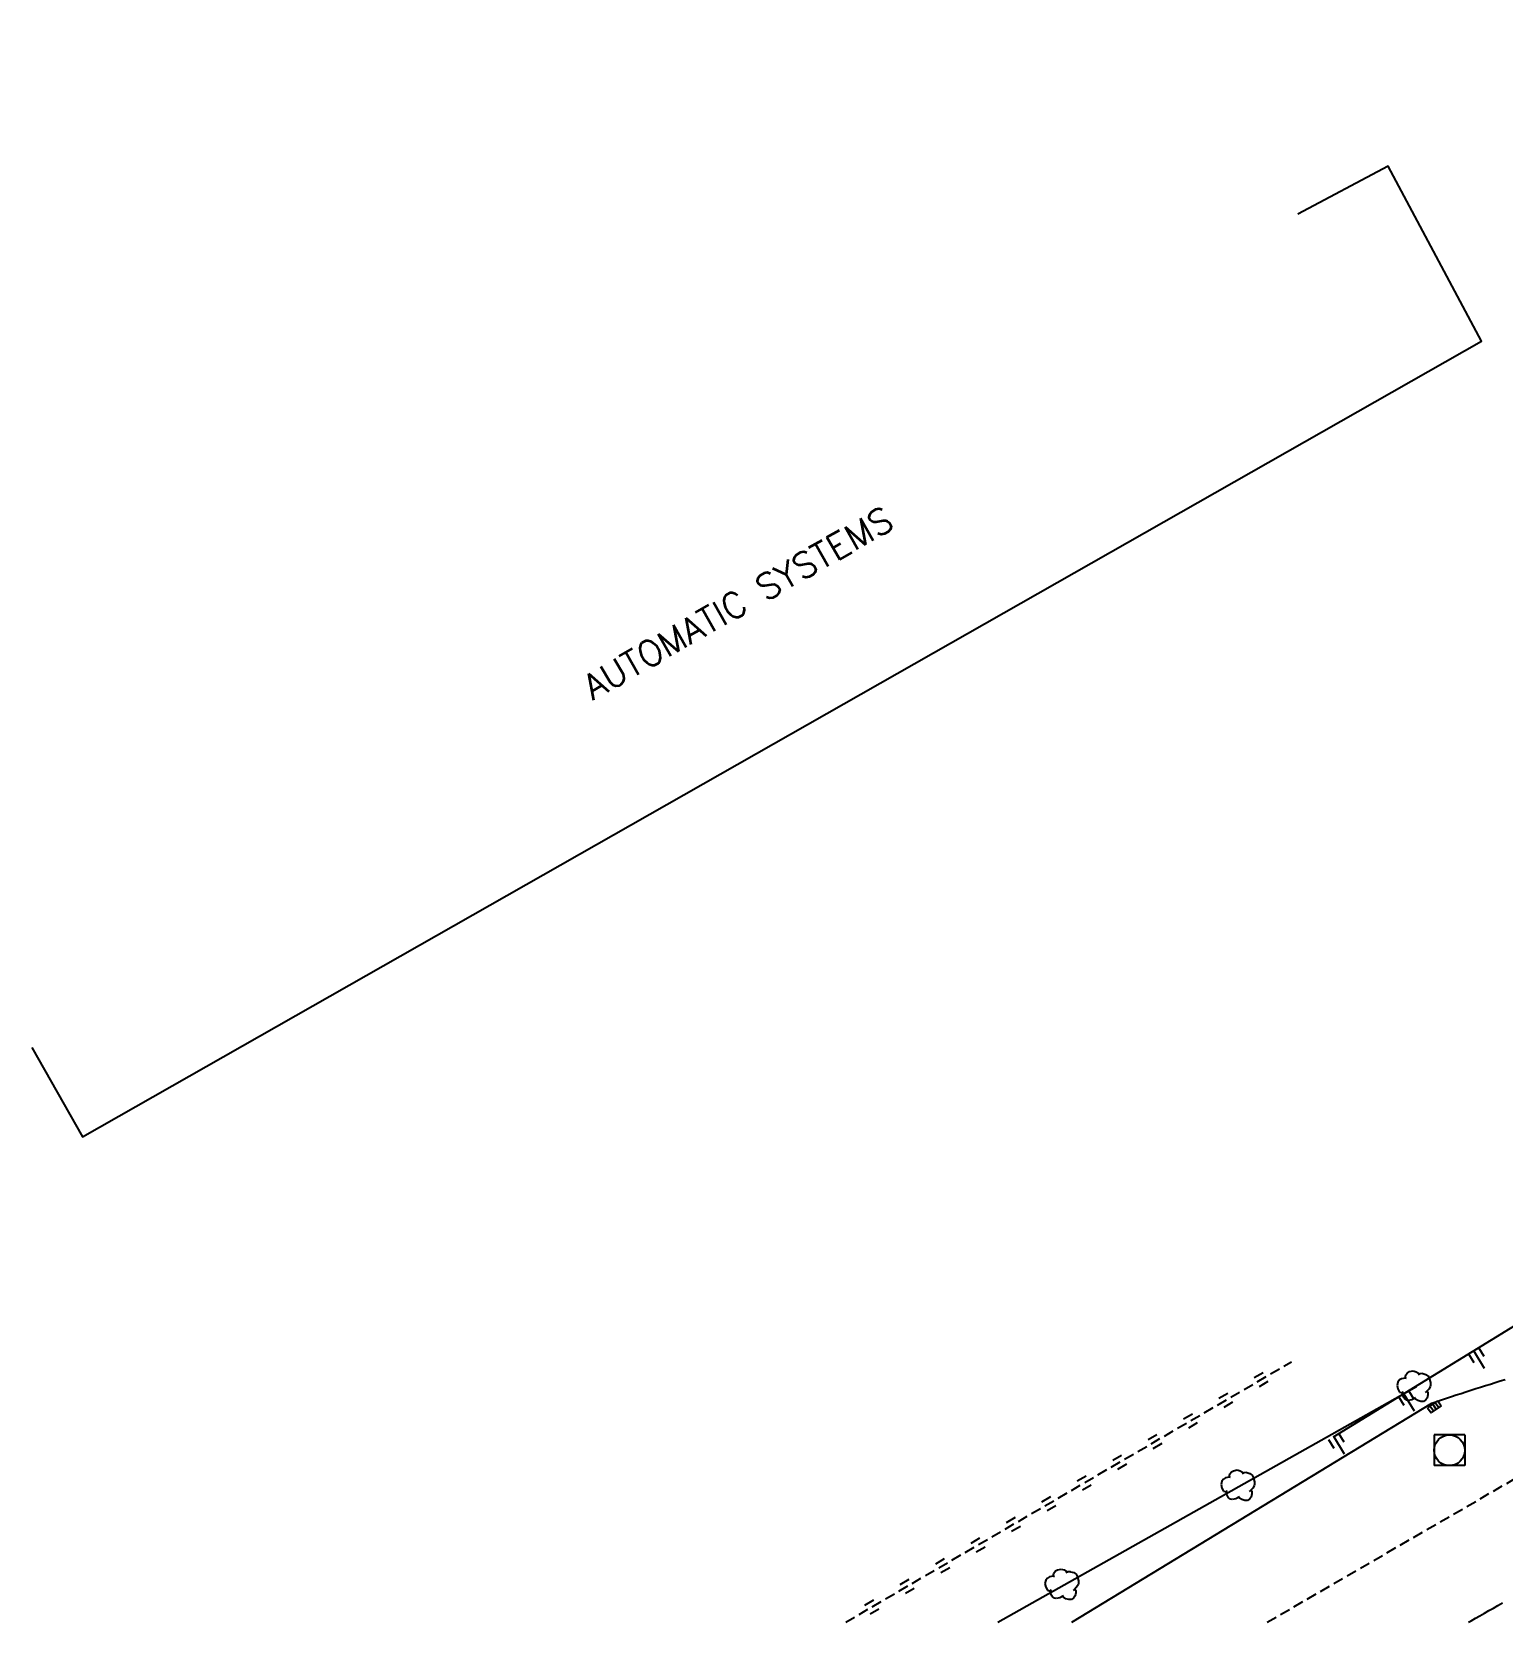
# Model space of a CAD drawing. Header units: millimetres. Extents: x 165003 to 166000, y 157999 to 158715.
# Drawn here: x 165455.9 to 165527.6, y 158000 to 158077.6 of the extents above; entities that cross this region are included whole.
import ezdxf
from ezdxf.enums import TextEntityAlignment as Align

# ---------------------------------------------------------------- set-up
doc = ezdxf.new("R2010")
doc.units = ezdxf.units.MM
doc.linetypes.add('DASHED', pattern=[0.75, 0.5, -0.25])
doc.layers.get('0').update_dxf_attribs({"linetype": 'CONTINUOUS'})
for name, color, linetype in [('W0001', 6, 'DASHED'), ('W0008', 7, 'CONTINUOUS'), ('W0100', 7, 'CONTINUOUS'), ('W0211', 2, 'CONTINUOUS'), ('W0220', 5, 'DASHED'), ('W0300', 7, 'CONTINUOUS'), ('W0302', 3, 'CONTINUOUS'), ('W0400', 7, 'CONTINUOUS'), ('W0420', 7, 'CONTINUOUS'), ('W0984', 7, 'CONTINUOUS')]:
    doc.layers.add(name, color=color, linetype=linetype)
doc.styles.get("Standard").update_dxf_attribs({"font": 'romans.shx', "width": 0.85})

# ---------------------------------------------------------------- blocks, each defined once
blk = doc.blocks.new('T420')
for p, q in [((0.75, 0.75), (-0.75, 0.75)), ((-0.75, 0.75), (-0.75, -0.75)), ((0.75, 0.75), (0.75, -0.75)), ((0.75, -0.75), (-0.75, -0.75))]:
    blk.add_line(p, q)
blk.add_ellipse((0, 0), major_axis=(-0.53, 0.53), ratio=1, start_param=3.926991, end_param=10.210176)
blk = doc.blocks.new('T400')
for p, q in [((-0.15, 0.3), (0.15, 0.3)), ((-0.15, -0.25), (-0.15, 0.3)), ((-0.15, 0.15), (0.15, 0.15)), ((-0.15, 0), (0.15, 0)), ((0.15, 0.3), (0.15, -0.25)), ((-0.15, -0.15), (0.15, -0.15)), ((-0.15, -0.25), (-0.15, -0.3)), ((-0.15, -0.3), (0.15, -0.3)), ((0.15, -0.3), (0.15, -0.25))]:
    blk.add_line(p, q)
blk = doc.blocks.new('t211o')
at = {"color": 0, "linetype": 'Continuous'}
for p, q in [((0, 1), (0, 0)), ((-0.289, 0.5), (-0.289, 0)), ((0.289, 0.5), (0.289, 0))]:
    blk.add_line(p, q, dxfattribs=at)
blk = doc.blocks.new('t220o')
at = {"color": 0, "linetype": 'Continuous'}
for p, q in [((-0.25, 0.25), (0.25, 0.25)), ((-0.25, -0.25), (0.25, -0.25))]:
    blk.add_line(p, q, dxfattribs=at)
blk = doc.blocks.new('T300')
for p, q in [((-0.171, 0.743), (-0.057, 0.8)), ((-0.057, 0.8), (0.057, 0.8)), ((0.057, 0.8), (0.229, 0.743)), ((-0.8, 0.514), (-0.857, 0.343)), ((-0.857, 0.343), (-0.857, 0.171)), ((-0.857, 0.171), (-0.743, 0.057)), ((-0.686, 0.629), (-0.8, 0.514)), ((-0.8, -0.057), (-0.743, 0.057)), ((-0.743, 0.057), (-0.686, 0.114)), ((-0.571, 0.686), (-0.686, 0.629)), ((-0.457, 0.686), (-0.571, 0.686)), ((-0.286, 0.629), (-0.457, 0.686)), ((-0.286, 0.629), (-0.171, 0.743)), ((-0.229, 0.571), (-0.286, 0.629)), ((0.229, 0.743), (0.343, 0.629)), ((0.343, 0.629), (0.4, 0.514)), ((0.457, 0.457), (0.343, 0.457)), ((0.4, 0.514), (0.4, 0.457)), ((0.571, 0.4), (0.457, 0.457)), ((0.571, 0.4), (0.686, 0.286)), ((0.686, 0.286), (0.743, 0.171)), ((0.743, 0.057), (0.686, -0.171)), ((0.743, 0.171), (0.743, 0.057)), ((-0.8, -0.171), (-0.8, -0.057)), ((-0.8, -0.229), (-0.8, -0.171)), ((-0.743, -0.343), (-0.8, -0.229)), ((-0.686, -0.4), (-0.743, -0.343)), ((-0.514, -0.457), (-0.686, -0.4)), ((-0.4, -0.457), (-0.514, -0.457)), ((-0.4, -0.457), (-0.343, -0.457)), ((-0.343, -0.457), (-0.343, -0.4)), ((-0.343, -0.514), (-0.343, -0.457)), ((-0.286, -0.629), (-0.343, -0.514)), ((-0.171, -0.743), (-0.286, -0.629)), ((-0.057, -0.8), (-0.171, -0.743)), ((0.171, -0.743), (0.057, -0.8)), ((0.229, -0.686), (0.171, -0.743)), ((0.286, -0.457), (0.229, -0.457)), ((0.286, -0.629), (0.229, -0.686)), ((0.457, -0.4), (0.286, -0.457)), ((0.343, -0.514), (0.286, -0.629)), ((0.343, -0.514), (0.343, -0.457)), ((0.571, -0.343), (0.457, -0.4)), ((0.629, -0.286), (0.571, -0.343)), ((0.686, -0.171), (0.629, -0.286)), ((0.057, -0.8), (-0.057, -0.8))]:
    blk.add_line(p, q)

msp = doc.modelspace()

# ---------------------------------------------------------------- linework, layer by layer
at = {"layer": 'W0001', "flags": 128}
msp.add_lwpolyline([(165516.175, 158000), (165528.951, 158007.406), (165554.943, 158020.067), (165562.575, 158026.089), (165570.772, 158035.219)], dxfattribs=at)
at = {"layer": 'W0008', "flags": 128}
for points in [[(165506.639, 158000), (165524.204, 158010.686), (165524.441, 158010.766), (165524.679, 158010.845), (165524.916, 158010.924), (165525.154, 158011.003), (165525.392, 158011.081), (165525.63, 158011.158), (165525.868, 158011.235), (165526.106, 158011.312), (165526.344, 158011.388), (165526.583, 158011.464), (165526.821, 158011.539), (165527.06, 158011.615), (165527.299, 158011.69), (165527.538, 158011.764), (165527.777, 158011.838)], [(165525.997, 158000), (165526.114, 158000.066), (165526.333, 158000.191), (165526.551, 158000.315), (165526.77, 158000.44), (165526.989, 158000.565), (165527.208, 158000.689), (165527.427, 158000.814), (165527.645, 158000.939)]]:
    msp.add_lwpolyline(points, dxfattribs=at)
at = {"layer": 'W0100', "flags": 128}
msp.add_lwpolyline([(165455.906, 158028.021), (165458.377, 158023.674), (165526.626, 158062.472), (165522.079, 158071.006), (165517.667, 158068.655)], dxfattribs=at)
at = {"layer": 'W0211', "flags": 128}
msp.add_lwpolyline([(165544.066, 158077.556), (165549.386, 158055.155), (165538.767, 158022.519), (165533.168, 158017.473), (165519.395, 158009.028)], dxfattribs=at)
at = {"layer": 'W0220', "flags": 128}
msp.add_lwpolyline([(165495.612, 158000), (165517.358, 158012.7)], dxfattribs=at)
at = {"layer": 'W0302', "flags": 128}
msp.add_lwpolyline([(165503.023, 158000), (165523.454, 158011.494)], dxfattribs=at)

# ---------------------------------------------------------------- block references
at = {"layer": 'W0211', "rotation": 211.5117672404806}
for p in [(165526.247, 158013.229), (165522.837, 158011.139), (165519.426, 158009.048)]:
    msp.add_blockref('t211o', p, dxfattribs=at)
at = {"layer": 'W0220', "rotation": 30.2857878285851}
for p in [(165515.884, 158011.839), (165514.157, 158010.831), (165512.43, 158009.822), (165510.703, 158008.813), (165508.976, 158007.805), (165507.249, 158006.796), (165505.522, 158005.787), (165503.795, 158004.779), (165502.068, 158003.77), (165500.341, 158002.762), (165498.614, 158001.753), (165496.887, 158000.744)]:
    msp.add_blockref('t220o', p, dxfattribs=at)
at = {"layer": 'W0300', "rotation": 29.36167064653765}
for p in [(165523.454, 158011.494), (165514.868, 158006.664), (165506.281, 158001.833)]:
    msp.add_blockref('T300', p, dxfattribs=at)
at = {"layer": 'W0400', "rotation": 304.5096408544586}
msp.add_blockref('T400', (165524.331, 158010.502), dxfattribs=at)
at = {"layer": 'W0420'}
msp.add_blockref('T420', (165525.06, 158008.384), dxfattribs=at)

# ---------------------------------------------------------------- texts
at = {"layer": 'W0984'}
msp.add_text('AUTOMATIC SYSTEMS', height=1.25, rotation=29.72423, dxfattribs=at).set_placement((165490.354, 158049.707), align=Align.MIDDLE)

doc.saveas('drawing.dxf')
